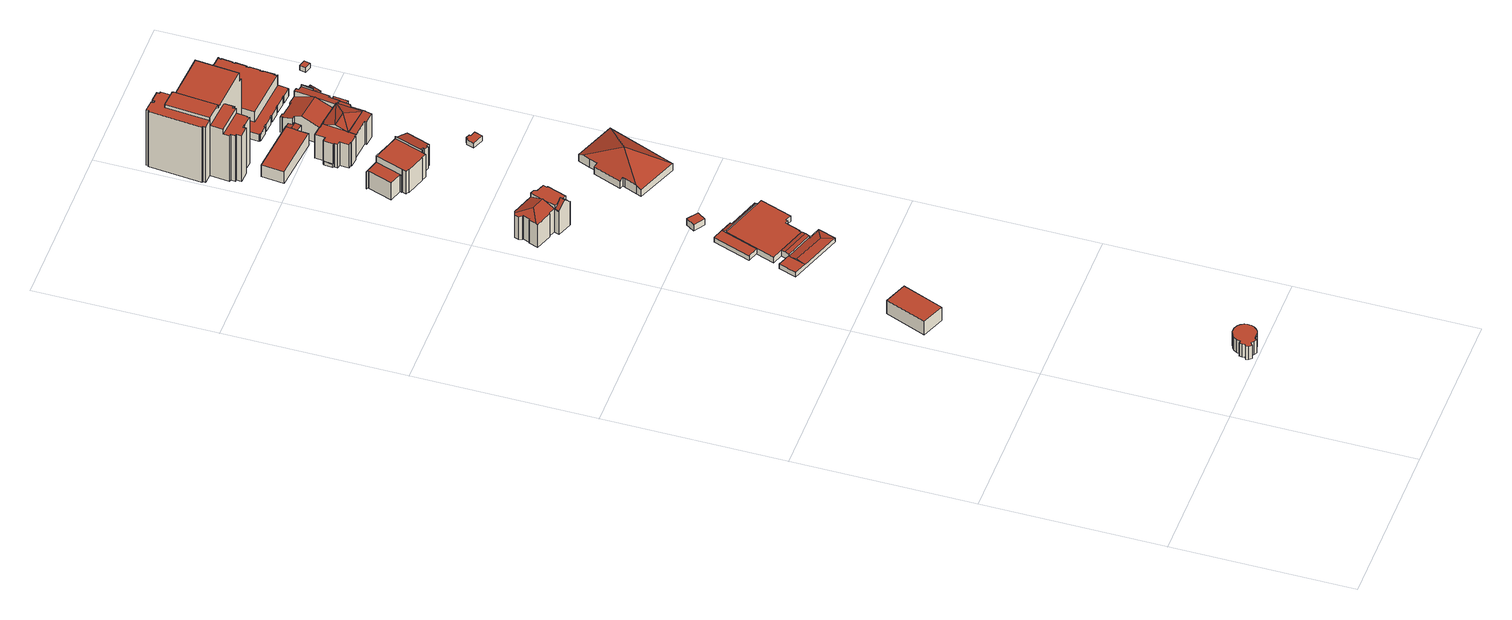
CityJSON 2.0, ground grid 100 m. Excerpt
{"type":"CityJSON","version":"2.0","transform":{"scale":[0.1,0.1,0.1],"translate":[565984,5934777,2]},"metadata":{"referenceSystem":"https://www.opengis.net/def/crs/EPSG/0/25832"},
"CityObjects":{
"building1":{"type":"Building","attributes":{"Gemeindeschluessel":"02000000","Geometrietyp2DReferenz":"3000","function":"31001_3074","roofType":"1000","measuredHeight":9},"geometry":[{"type":"MultiSurface","lod":"2","boundaries":[[[0,1,2,3,4,5,6,7,8,9,10,11,12,13,14,15,16,17,18,19,20,21,22,23,24,25]],[[26,27,28,29,30,31,32,33,34,35,36,37,38,39,40,41,42,43,44,45,46,47,48,49,50,51]],[[51,50,1,0]],[[50,49,2,1]],[[49,48,3,2]],[[48,47,4,3]],[[47,46,5,4]],[[46,45,6,5]],[[45,44,7,6]],[[44,43,8,7]],[[43,42,9,8]],[[42,41,10,9]],[[41,40,11,10]],[[40,39,12,11]],[[39,38,13,12]],[[38,37,14,13]],[[37,36,15,14]],[[36,35,16,15]],[[35,34,17,16]],[[34,33,18,17]],[[33,32,19,18]],[[32,31,20,19]],[[31,30,21,20]],[[30,29,22,21]],[[29,28,23,22]],[[28,27,24,23]],[[27,26,25,24]],[[26,51,0,25]]],"semantics":{"surfaces":[{"type":"GroundSurface"},{"type":"RoofSurface"},{"type":"WallSurface"}],"values":[0,1,2,2,2,2,2,2,2,2,2,2,2,2,2,2,2,2,2,2,2,2,2,2,2,2,2,2]}}]},
"building2":{"type":"Building","attributes":{"Gemeindeschluessel":"02000000","Geometrietyp2DReferenz":"3000","function":"31001_2080","roofType":"1000","measuredHeight":9,"storeysAboveGround":1},"geometry":[{"type":"MultiSurface","lod":"2","boundaries":[[[52,53,54,55]],[[56,57,58,59]],[[59,58,53,52]],[[58,57,54,53]],[[57,56,55,54]],[[56,59,52,55]]],"semantics":{"surfaces":[{"type":"GroundSurface"},{"type":"RoofSurface"},{"type":"WallSurface"}],"values":[0,1,2,2,2,2]}}]},
"building3":{"type":"Building","attributes":{"Gemeindeschluessel":"02000000","Geometrietyp2DReferenz":"3000","function":"31001_3210","roofType":"1000","measuredHeight":3.18,"storeysAboveGround":1},"geometry":[{"type":"MultiSurface","lod":"2","boundaries":[[[60,61,62,63]],[[64,65,66,67]],[[64,63,62,65]],[[65,62,61,66]],[[66,61,60,67]],[[67,60,63,64]]],"semantics":{"surfaces":[{"type":"RoofSurface"},{"type":"GroundSurface"},{"type":"WallSurface"}],"values":[0,1,2,2,2,2]}}]},
"building4":{"type":"Building","attributes":{"Gemeindeschluessel":"02000000","Geometrietyp2DReferenz":"3000","function":"31001_3060","roofType":"1000","measuredHeight":4.42,"storeysAboveGround":1},"geometry":[{"type":"MultiSurface","lod":"2","boundaries":[[[68,69,70,71,72,73]],[[74,75,76,77,78]],[[76,79,80,81,77]],[[82,83,84,85]],[[75,79,76]],[[86,71,70,87]],[[88,69,68]],[[73,72,89]],[[90,74,78,91]],[[92,81,80,93]],[[94,95,96,97]],[[97,96,98,99]],[[99,98,100,101]],[[102,103,104,105]],[[105,104,106,107]],[[108,83,82,109]],[[110,111,112,113]],[[114,115,116,117,118,119]],[[120,91,78,77,81,92,121]],[[101,100,93,80,79,75,74,90,122,123]],[[92,93,100,98,96,95,124,112,111,125,126,114,119]],[[127,94,97,99,101,123,108,109,86,87,120,121,118,117,102,105,107,128,110,113]],[[89,72,71,86,109,82]],[[84,83,108,123,122]],[[115,114,126,129]],[[103,102,117,116]],[[127,113,112,124]],[[110,128,125,111]],[[128,107,106,129,126,125]],[[94,127,124,95]],[[68,73,130]],[[118,121,92,119]],[[120,87,70,69,88,91]],[[103,116,115,129,106,104]],[[85,84,122,90,91,88,68,130]],[[85,130,73,89,82]]],"semantics":{"surfaces":[{"type":"RoofSurface"},{"type":"WallSurface"},{"type":"GroundSurface"}],"values":[0,0,0,0,0,1,1,1,1,1,1,1,1,1,1,1,1,1,1,1,0,2,1,1,1,1,1,1,1,1,1,1,1,0,0,0]}}]},
"building5":{"type":"Building","attributes":{"Gemeindeschluessel":"02000000","Geometrietyp2DReferenz":"3000","function":"31001_2010","roofType":"3200","measuredHeight":20.49,"storeysAboveGround":4},"geometry":[{"type":"MultiSurface","lod":"2","boundaries":[[[131,132,133,134,135,136,137,138,139,140]],[[138,141,142,143,144,145,146,147,139]],[[138,137,148,149,150,141]],[[151,152,153,154,155]],[[156,157,158,159,160,161,162,163,148,136,164,153]],[[165,166,167,156,152,151]],[[168,135,134,169]],[[170,133,132,171]],[[171,132,131,172]],[[172,131,140,173]],[[174,147,146,175]],[[175,146,145,176]],[[176,145,144,177]],[[177,144,143,178]],[[178,143,142,179]],[[148,163,149]],[[180,162,161,181]],[[181,161,160,182]],[[182,160,159,183]],[[183,159,158,184]],[[167,157,156]],[[153,164,154]],[[185,166,165,186]],[[185,186,187,170,171,172,173,174,175,176,177,178,179,188,180,181,182,183,184]],[[187,186,165,151,155,168,169]],[[185,184,158,157,167,166]],[[156,153,152]],[[155,154,164,136,135,168]],[[180,188,150,149,163,162]],[[188,179,142,141,150]],[[170,187,169,134,133]],[[136,148,137]],[[174,173,140,139,147]]],"semantics":{"surfaces":[{"type":"RoofSurface"},{"type":"WallSurface"},{"type":"GroundSurface"}],"values":[0,0,0,0,0,0,0,1,1,1,1,1,1,1,1,1,1,1,1,1,1,1,1,2,1,1,1,1,1,1,1,1,1]}}]},
"building6":{"type":"Building","attributes":{"Gemeindeschluessel":"02000000","Geometrietyp2DReferenz":"3000","function":"31001_3210","roofType":"1000","measuredHeight":4.15,"storeysAboveGround":1},"geometry":[{"type":"MultiSurface","lod":"2","boundaries":[[[189,190,191,192]],[[193,194,195,196]],[[193,192,191,194]],[[194,191,190,195]],[[195,190,189,196]],[[196,189,192,193]]],"semantics":{"surfaces":[{"type":"RoofSurface"},{"type":"GroundSurface"},{"type":"WallSurface"}],"values":[0,1,2,2,2,2]}}]},
"building7":{"type":"Building","attributes":{"Gemeindeschluessel":"02000000","Geometrietyp2DReferenz":"3000","function":"31001_2010","roofType":"1000","measuredHeight":16.87,"storeysAboveGround":4},"geometry":[{"type":"MultiSurface","lod":"2","boundaries":[[[197,198,199,200,201,202,203,204,205,206,207,208,209,210,211]],[[212,213,214,215]],[[215,214,216,217]],[[218,219,220,221]],[[221,220,213,212]],[[222,223,224,225]],[[226,227,228,229]],[[229,228,230,231]],[[231,230,232,233]],[[233,232,234,235]],[[235,234,223,222]],[[236,237,238,239]],[[240,211,210,241]],[[242,209,208,243]],[[243,208,207,244]],[[244,207,206,245]],[[245,206,205,246]],[[246,205,204,247]],[[247,204,203,248]],[[248,203,202,249]],[[249,202,201,250]],[[250,201,200,251]],[[251,200,199,252]],[[252,199,198,253]],[[253,198,197,254]],[[255,256,257,258]],[[259,226,229,231,233,235,222,225,260,218,221,212,215,217,255,258,261,242,243,244,245,246,247,248,249,250,251,252,253,254]],[[239,238,262,261,258,257]],[[259,254,197,211,240]],[[242,261,262,241,210,209]],[[227,226,259,240]],[[237,260,225,224]],[[218,260,237,236,219]],[[256,255,217,216]],[[224,223,234,232,230,228,227,240,241,262,238,237]],[[256,216,214,213,220,219,236,239,257]]],"semantics":{"surfaces":[{"type":"RoofSurface"},{"type":"WallSurface"},{"type":"GroundSurface"}],"values":[0,1,1,1,1,1,1,1,1,1,1,1,1,1,1,1,1,1,1,1,1,1,1,1,1,1,2,1,1,1,1,1,1,1,0,0]}}]},
"building8":{"type":"Building","attributes":{"Gemeindeschluessel":"02000000","Geometrietyp2DReferenz":"3000","function":"31001_3016","roofType":"1000","measuredHeight":8.43,"storeysAboveGround":2},"geometry":[{"type":"MultiSurface","lod":"2","boundaries":[[[263,264,265,266,267]],[[264,268,269,270,271,272,265]],[[273,274,275,276]],[[271,277,272]],[[266,278,267]],[[279,270,269,280]],[[280,269,268,281]],[[282,283,273,276,284,279,280,281]],[[282,281,268,264,263]],[[266,265,272]],[[283,282,263,267,278]],[[279,284,285,277,271,270]],[[274,273,283,278]],[[285,284,276,275]],[[285,275,274,278,266,272,277]]],"semantics":{"surfaces":[{"type":"RoofSurface"},{"type":"WallSurface"},{"type":"GroundSurface"}],"values":[0,0,1,1,1,1,1,2,1,1,1,1,1,1,0]}}]},
"building9":{"type":"Building","attributes":{"Gemeindeschluessel":"02000000","Geometrietyp2DReferenz":"3000","function":"31001_3060","roofType":"3500","measuredHeight":13.69,"storeysAboveGround":2},"geometry":[{"type":"MultiSurface","lod":"2","boundaries":[[[286,287,288,289,290,291]],[[289,288,292,293,294,295,296,297,298]],[[299,292,288,300]],[[287,300,288]],[[301,291,290,302]],[[303,286,291,301]],[[304,298,297,305]],[[305,297,296,306]],[[306,296,295,307]],[[307,295,294,308]],[[308,294,293,309]],[[303,301,302,304,305,306,307,308,309,310,311]],[[304,302,290,289,298]],[[311,310,299,300]],[[310,309,293,292,299]],[[303,311,300,287,286]]],"semantics":{"surfaces":[{"type":"RoofSurface"},{"type":"WallSurface"},{"type":"GroundSurface"}],"values":[0,0,0,0,1,1,1,1,1,1,1,2,1,1,1,1]}}]},
"building10":{"type":"Building","attributes":{"Gemeindeschluessel":"02000000","Geometrietyp2DReferenz":"3000","function":"31001_3070","roofType":"1000","measuredHeight":3.27,"storeysAboveGround":1},"geometry":[{"type":"MultiSurface","lod":"2","boundaries":[[[312,313,314,315,316,317,318,319]],[[320,321,322,323,324,325,326,327]],[[320,319,318,321]],[[321,318,317,322]],[[322,317,316,323]],[[323,316,315,324]],[[324,315,314,325]],[[325,314,313,326]],[[326,313,312,327]],[[327,312,319,320]]],"semantics":{"surfaces":[{"type":"RoofSurface"},{"type":"GroundSurface"},{"type":"WallSurface"}],"values":[0,1,2,2,2,2,2,2,2,2]}}]},
"building11":{"type":"Building","attributes":{"Gemeindeschluessel":"02000000","Geometrietyp2DReferenz":"3000","function":"31001_3016","roofType":"3100","measuredHeight":18,"storeysAboveGround":3},"geometry":[{"type":"MultiSurface","lod":"2","boundaries":[[[328,329,330,331]],[[332,333,334,335,336,337,338,339,340]],[[341,342,343]],[[342,344,345]],[[346,347,348,349,350]],[[349,348,351,352,353,354,355,356,357,358,359,360,361]],[[341,344,342]],[[362,363,364,365,366,367,368,369,370,371]],[[347,372,373,374,375,376,377,378,379,380,381,351]],[[382,383,384,385]],[[386,331,330,387]],[[328,388,389,329]],[[390,391,392,393]],[[393,392,394,395]],[[395,394,396,397]],[[397,396,398,399]],[[400,401,402]],[[403,404,343]],[[405,406,407,408]],[[408,407,409,410]],[[410,409,411,412]],[[339,413,340]],[[414,415,416,417]],[[417,416,418,419]],[[419,418,420,421]],[[421,420,422,423]],[[339,338,404]],[[343,404,338,337,341]],[[424,335,334,425]],[[425,334,333,426]],[[426,333,332,427]],[[370,346,350,428,344]],[[429,359,358,430]],[[430,358,357,431]],[[431,357,356,432]],[[432,356,355,433]],[[433,355,354,434]],[[434,354,353,435]],[[436,361,360,437]],[[438,368,367,439]],[[439,367,366,440]],[[440,366,365,441]],[[441,365,364,442]],[[442,364,363,443]],[[383,362,371,384]],[[346,370,372,347]],[[351,381,352]],[[444,380,379,445]],[[446,376,375,447]],[[447,375,374,448]],[[369,373,372,370]],[[377,449,450,378]],[[451,452,453,454]],[[455,456,428,350,349,361,436]],[[446,447,448,438,439,440,441,442,443,457,424,425,426,427,414,417,419,421,423,405,408,410,412,386,387,390,393,395,397,399,455,436,437,429,430,431,432,433,434,435,444,445,451,454]],[[452,451,445,379,378,450]],[[449,377,376,446,454,453]],[[457,443,363,362,383,382]],[[438,448,374,373,369,368]],[[444,435,353,352,381,380]],[[429,437,360,359]],[[347,351,348]],[[403,345,402]],[[424,457,382,385,336,335]],[[370,344,341,337,336,385,384,371]],[[414,427,332,340,413,415]],[[406,405,423,422]],[[455,399,398,401,400,456]],[[386,412,411,388,328,331]],[[390,387,330,329,389,391]],[[449,453,452,450]],[[344,428,456,400,402,345]],[[342,345,403,343]],[[406,422,420,418,416,415,413,339,404,403,402,401,398,396,394,392,391,389,388,411,409,407]]],"semantics":{"surfaces":[{"type":"RoofSurface"},{"type":"WallSurface"},{"type":"GroundSurface"}],"values":[0,0,0,0,0,0,0,0,0,0,1,1,1,1,1,1,1,1,1,1,1,1,1,1,1,1,1,1,1,1,1,1,1,1,1,1,1,1,1,1,1,1,1,1,1,1,1,1,1,1,1,1,1,1,2,1,1,1,1,1,1,1,1,1,1,1,1,1,1,1,0,0,0,0]}}]},
"building12":{"type":"Building","attributes":{"Gemeindeschluessel":"02000000","Geometrietyp2DReferenz":"3000","function":"31001_2010","roofType":"1000","measuredHeight":40.19,"storeysAboveGround":11},"geometry":[{"type":"MultiSurface","lod":"2","boundaries":[[[458,459,460,461,462,463,464,465]],[[466,467,468,469]],[[470,471,472,473]],[[473,472,474,475]],[[476,477,478,479]],[[479,478,480,481]],[[482,483,484,485]],[[485,484,486,487]],[[487,486,488,489]],[[490,465,464,491]],[[491,464,463,492]],[[493,461,460,494]],[[495,496,497,498]],[[498,497,499,500]],[[500,499,501,502]],[[502,501,503,504]],[[505,506,507,508]],[[508,507,509,510]],[[510,509,511,512]],[[512,511,513,514]],[[514,513,515,516]],[[516,515,517,518]],[[519,520,521,522]],[[523,524,525,526]],[[527,528,529,530]],[[530,529,531,532]],[[533,534,535,536]],[[537,538,539,540]],[[540,539,541,542]],[[542,541,543,544]],[[544,543,545,546]],[[546,545,547,548]],[[549,550,551,552]],[[552,551,553,554]],[[555,556,557,558]],[[558,557,559,560]],[[468,561,562,469]],[[563,564,565,566]],[[567,467,466,568]],[[569,570,571,572]],[[572,571,573,574]],[[574,573,575,576]],[[576,575,577,578]],[[578,577,579,580]],[[580,579,581,582]],[[582,581,583,584]],[[584,583,585,586]],[[586,585,587,588]],[[588,587,589,590]],[[590,589,591,592]],[[592,591,593,594]],[[594,593,595,596]],[[596,595,597,598]],[[598,597,599,600]],[[600,599,601,602]],[[603,604,568,605]],[[606,607,608,609]],[[609,608,610,611]],[[611,610,612,613]],[[614,612,604,603]],[[615,616,617,618]],[[619,620,621,622]],[[622,621,623,624]],[[624,623,625,626]],[[626,625,627,628]],[[628,627,629,630]],[[630,629,631,632]],[[632,631,633,634]],[[634,633,635,636]],[[636,635,637,638]],[[638,637,639,640]],[[640,639,641,642]],[[642,641,643,644]],[[644,643,645,646]],[[646,645,647,648]],[[648,647,649,650]],[[651,652,653,654]],[[655,656,657,658]],[[659,660,661,662]],[[662,661,663,664]],[[664,663,665,666]],[[667,668,669,670]],[[670,669,671,672]],[[672,671,673,674]],[[674,673,675,676]],[[676,675,677,678]],[[678,677,679,680]],[[680,679,681,682]],[[682,681,683,684]],[[684,683,685,686]],[[686,685,687,688]],[[688,687,689,690]],[[690,689,691,692]],[[692,691,693,694]],[[694,693,695,696]],[[696,695,697,698]],[[698,697,699,700]],[[503,501,499,497,496,701,521,520,702,703,488,486,484,483]],[[561,468,467,567,616,615,536,535]],[[524,523,605,568,466,469,562,494,460,459,704]],[[657,656,705,706,707,665,663,661,660,699,697,695,693,691,689,687,685,683,681,679,677,675,673,671,669,668,708,709]],[[659,662,664,666,619,622,624,626,628,630,632,634,636,638,640,642,644,646,648,650,606,609,611,613,569,572,574,576,578,580,582,584,586,588,590,592,594,596,598,600,602,563,566,549,552,554,555,558,560,537,540,542,544,546,548,527,530,532,519,522,710,495,498,500,502,504,482,485,487,489,711,470,473,475,476,479,481,505,508,510,512,514,516,518,712,533,536,615,618,713,714,655,658,715,716,667,670,672,674,676,678,680,682,684,686,688,690,692,694,696,698,700]],[[559,557,556,553,551,550,565,564,601,599,597,595,593,591,589,587,585,583,581,579,577,575,573,571,570,614,603,605,523,526,547,545,543,541,539,538]],[[480,478,477,474,472,471,490,491,492,517,515,513,511,509,507,506]],[[494,562,561,535,534,493]],[[711,489,488,703,717,704,459,458]],[[667,716,708,668]],[[659,700,699,660]],[[715,658,657,709]],[[655,714,705,656]],[[714,713,653,652,706,705]],[[716,715,709,708]],[[619,666,665,707,718,620]],[[707,706,652,651,718]],[[713,618,617,654,653]],[[607,606,650,649]],[[569,613,612,614,570]],[[601,564,563,602]],[[565,550,549,566]],[[553,556,555,554]],[[559,538,537,560]],[[527,548,547,526,525,528]],[[710,522,521,701]],[[519,532,531,719,702,520]],[[495,710,701,496]],[[533,712,462,461,493,534]],[[712,518,517,492,463,462]],[[717,703,702,719]],[[482,504,503,483]],[[480,506,505,481]],[[470,711,458,465,490,471]],[[474,477,476,475]],[[607,649,647,645,643,641,639,637,635,633,631,629,627,625,623,621,620,718,651,654,617,616,567,568,604,612,610,608]],[[717,719,531,529,528,525,524,704]]],"semantics":{"surfaces":[{"type":"RoofSurface"},{"type":"WallSurface"},{"type":"GroundSurface"}],"values":[0,0,1,1,1,1,1,1,1,1,1,1,1,1,1,1,1,1,1,1,1,1,1,1,1,1,1,1,1,1,1,1,1,1,1,1,1,1,1,1,1,1,1,1,1,1,1,1,1,1,1,1,1,1,1,1,1,1,1,1,1,1,1,1,1,1,1,1,1,1,1,1,1,1,1,1,1,1,1,1,1,1,1,1,1,1,1,1,1,1,1,1,1,1,1,1,1,0,1,1,0,2,0,0,0,1,1,1,1,1,1,1,1,1,1,1,1,1,1,1,1,1,1,1,1,1,1,1,1,1,1,1,0,0]}}]},
"building13":{"type":"Building","attributes":{"Gemeindeschluessel":"02000000","Geometrietyp2DReferenz":"3000","function":"51009_1610","roofType":"1000","measuredHeight":7.06},"geometry":[{"type":"MultiSurface","lod":"2","boundaries":[[[720,721,722,723,724,725]],[[726,727,728,729,730,731]],[[726,725,724,727]],[[727,724,723,728]],[[728,723,722,729]],[[729,722,721,730]],[[730,721,720,731]],[[731,720,725,726]]],"semantics":{"surfaces":[{"type":"RoofSurface"},{"type":"GroundSurface"},{"type":"WallSurface"}],"values":[0,1,2,2,2,2,2,2]}}]},
"building14":{"type":"Building","attributes":{"Gemeindeschluessel":"02000000","Geometrietyp2DReferenz":"3000","function":"31001_3070","roofType":"3200","measuredHeight":4.3},"geometry":[{"type":"MultiSurface","lod":"2","boundaries":[[[732,733,734,735]],[[736,737,738]],[[732,737,736,733]],[[739,732,735,740]],[[741,737,732,739]],[[742,741,739,740]],[[743,742,740,735,734]],[[738,737,741,742,743]],[[738,743,734,733,736]]],"semantics":{"surfaces":[{"type":"RoofSurface"},{"type":"WallSurface"},{"type":"GroundSurface"}],"values":[0,0,0,1,1,2,1,1,0]}}]},
"building15":{"type":"Building","attributes":{"Gemeindeschluessel":"02000000","Geometrietyp2DReferenz":"3000","function":"31001_3070","roofType":"1000","measuredHeight":3.04,"storeysAboveGround":1},"geometry":[{"type":"MultiSurface","lod":"2","boundaries":[[[744,745,746,747]],[[748,749,750,751]],[[751,750,745,744]],[[750,749,746,745]],[[749,748,747,746]],[[748,751,744,747]]],"semantics":{"surfaces":[{"type":"GroundSurface"},{"type":"RoofSurface"},{"type":"WallSurface"}],"values":[0,1,2,2,2,2]}}]}
},
"vertices":[
[388,11,59],[378,24,59],[371,39,59],[391,47,59],[386,62,59],[386,77,59],[403,78,59],[408,99,59],[420,117,59],[437,130,59],[457,137,59],[479,137,59],[499,129,59],[515,115,59],[526,97,59],[530,79,59],[528,61,59],[521,44,59],[510,30,59],[496,19,59],[479,13,59],[461,12,59],[443,16,59],[435,1,59],[419,10,59],[406,23,59],[406,23,149],[419,10,149],[435,1,149],[443,16,149],[461,12,149],[479,13,149],[496,19,149],[510,30,149],[521,44,149],[528,61,149],[530,79,149],[526,97,149],[515,115,149],[499,129,149],[479,137,149],[457,137,149],[437,130,149],[420,117,149],[408,99,149],[403,78,149],[386,77,149],[386,62,149],[391,47,149],[371,39,149],[378,24,149],[388,11,149],
[220,1593,9],[93,1642,9],[181,1869,9],[308,1820,9],[308,1820,99],[181,1869,99],[93,1642,99],[220,1593,99],
[387,2623,47],[461,2831,47],[402,2852,47],[328,2644,47],[328,2644,15],[402,2852,15],[461,2831,15],[387,2623,15],
[386,2440,45],[392,2456,45],[320,2481,45],[286,2383,45],[358,2358,45],[363,2374,45],[553,2399,53],[561,2421,56],[560,2422,56],[401,2478,56],[394,2455,53],[561,2422,56],[569,2444,53],[409,2500,53],[590,2276,42],[623,2372,42],[622,2372,43],[558,2342,51],[286,2383,14],[320,2481,14],[392,2456,42],[358,2358,42],[553,2399,42],[394,2455,42],[409,2500,52],[569,2444,52],[625,2536,14],[625,2536,52],[608,2542,52],[608,2542,14],[578,2458,52],[578,2458,14],[574,2459,52],[574,2459,14],[525,2808,14],[525,2808,48],[521,2796,53],[521,2796,14],[695,2734,53],[695,2734,14],[623,2372,14],[590,2276,14],[726,2709,14],[726,2709,52],[665,2535,52],[665,2535,14],[452,2806,52],[452,2806,58],[461,2831,48],[461,2831,14],[351,2521,14],[351,2521,52],[394,2455,14],[409,2500,14],[552,2397,43],[552,2397,14],[629,2548,52],[691,2721,52],[691,2722,52],[629,2548,14],[691,2721,14],[691,2722,58],[375,2407,51],
[164,3642,188],[166,3645,189],[206,3631,189],[204,3627,187],[205,3626,187],[228,3693,214],[230,3699,217],[157,3724,217],[74,3684,192],[71,3675,188],[116,3810,191],[105,3806,187],[97,3783,188],[104,3765,192],[109,3763,194],[95,3724,194],[89,3726,192],[232,3705,214],[255,3771,188],[127,3815,187],[238,3586,236],[247,3612,236],[226,3619,214],[205,3626,192],[196,3601,192],[267,3605,214],[288,3598,214],[325,3704,214],[320,3705,214],[328,3729,214],[281,3745,214],[278,3762,214],[255,3771,214],[205,3626,214],[279,3572,192],[280,3576,192],[288,3598,192],[196,3601,187],[195,3602,187],[206,3631,31],[166,3645,31],[164,3642,31],[71,3675,31],[89,3726,31],[95,3724,31],[109,3763,31],[104,3765,31],[97,3783,31],[105,3806,31],[278,3762,31],[281,3745,31],[328,3729,31],[320,3705,31],[325,3704,31],[280,3576,31],[279,3572,31],[195,3602,31],[127,3815,31],
[509,2936,51],[542,2982,51],[484,3023,51],[451,2977,51],[451,2977,9],[484,3023,9],[542,2982,9],[509,2936,9],
[393,4389,204],[396,4399,204],[416,4392,197],[412,4382,197],[441,4372,188],[444,4382,188],[465,4375,180],[472,4394,180],[486,4433,180],[511,4507,180],[477,4524,193],[444,4538,204],[447,4545,204],[443,4547,206],[389,4391,206],[168,4478,37],[168,4478,152],[213,4610,152],[213,4610,37],[215,4616,152],[215,4616,37],[234,4445,37],[234,4445,152],[238,4455,152],[238,4455,37],[230,4419,37],[230,4419,193],[230,4421,193],[230,4421,37],[380,4367,37],[380,4367,193],[350,4377,193],[350,4377,37],[349,4375,193],[349,4375,37],[247,4410,193],[247,4410,37],[248,4413,193],[248,4413,37],[238,4443,152],[238,4443,193],[290,4597,193],[290,4597,152],[389,4391,193],[443,4547,193],[447,4545,37],[444,4538,37],[477,4524,37],[511,4507,37],[486,4433,37],[472,4394,37],[465,4375,37],[444,4382,37],[441,4372,37],[412,4382,37],[416,4392,37],[396,4399,37],[393,4389,37],[206,4619,37],[206,4619,152],[207,4624,152],[207,4624,37],[389,4391,37],[238,4443,37],[401,4560,37],[401,4560,193],
[467,5052,112],[471,5084,116],[430,5089,116],[428,5070,114],[426,5056,112],[472,5091,115],[457,5093,115],[461,5119,112],[433,5121,112],[432,5107,114],[420,4996,32],[420,4996,114],[117,5027,114],[117,5027,32],[433,5121,114],[426,5056,114],[461,5119,32],[457,5093,32],[472,5091,32],[467,5052,32],[426,5056,32],[130,5152,32],[130,5152,114],
[838,3214,56],[838,3215,57],[787,3452,147],[618,3333,70],[618,3332,69],[607,3304,56],[743,3654,70],[728,3615,70],[711,3571,70],[692,3579,56],[631,3423,56],[650,3416,70],[646,3405,70],[754,3683,56],[986,3592,56],[607,3304,10],[618,3332,10],[838,3214,10],[646,3405,10],[650,3416,10],[631,3423,10],[692,3579,10],[711,3571,10],[728,3615,10],[754,3683,10],[986,3592,10],
[731,4183,57],[747,4228,57],[715,4239,57],[718,4248,57],[696,4256,57],[692,4246,57],[682,4250,57],[667,4206,57],[667,4206,24],[682,4250,24],[692,4246,24],[696,4256,24],[718,4248,24],[715,4239,24],[747,4228,24],[731,4183,24],
[311,4831,50],[318,4885,50],[314,4881,50],[309,4833,50],[523,4734,184],[522,4723,183],[584,4717,183],[590,4765,189],[591,4765,189],[591,4766,189],[419,4784,189],[418,4776,188],[414,4745,184],[591,4766,182],[525,4848,207],[419,4784,182],[608,4912,182],[428,4859,207],[608,4912,132],[622,5020,170],[623,5029,173],[467,5049,173],[452,4933,132],[624,5037,170],[637,5144,133],[586,5151,132],[585,5143,135],[495,5154,135],[496,5162,133],[473,5165,133],[471,5149,138],[465,5150,138],[457,5093,158],[472,5091,158],[618,4764,160],[628,4845,160],[631,4845,160],[631,4846,160],[634,4846,161],[635,4849,161],[639,4849,161],[646,4908,161],[608,4912,157],[591,4766,157],[608,4912,170],[646,4908,165],[653,4967,165],[664,4966,164],[676,5060,164],[676,5060,163],[684,5122,163],[657,5126,167],[659,5141,167],[637,5144,170],[618,4762,50],[618,4764,50],[591,4766,50],[591,4765,50],[309,4833,27],[314,4881,27],[311,4831,188],[318,4885,188],[320,4887,27],[320,4887,188],[344,4885,188],[344,4885,27],[349,4941,188],[349,4941,27],[410,4935,188],[410,4935,27],[409,4932,188],[409,4932,27],[437,4930,184],[437,4930,188],[435,4918,188],[421,4801,188],[419,4784,188],[336,4806,27],[336,4806,188],[315,4808,188],[315,4808,27],[317,4827,188],[317,4827,27],[315,4828,188],[315,4828,27],[414,4745,188],[399,4746,27],[399,4746,188],[399,4741,188],[399,4741,27],[350,4746,188],[350,4746,27],[351,4751,188],[351,4751,27],[331,4753,188],[331,4753,27],[590,4765,27],[584,4717,27],[522,4723,27],[523,4734,27],[452,4933,182],[465,5150,27],[471,5149,27],[473,5165,27],[496,5162,27],[495,5154,27],[585,5143,27],[586,5151,27],[472,5091,27],[457,5093,27],[639,4849,27],[635,4849,27],[634,4846,27],[631,4846,27],[631,4845,27],[628,4845,27],[659,5141,27],[657,5126,27],[676,5060,27],[664,4966,27],[653,4967,27],[676,5060,174],[684,5122,174],[691,5121,27],[691,5121,174],[682,5059,174],[682,5059,27],[452,4928,27],[452,4928,184],[618,4762,27],
[63,5401,429],[62,5398,429],[161,5390,429],[181,5631,429],[177,5631,429],[178,5637,429],[83,5645,429],[62,5401,429],[463,5366,342],[483,5604,342],[456,5606,342],[436,5368,342],[8,5405,27],[8,5405,407],[10,5422,407],[10,5422,27],[3,5422,407],[3,5422,27],[29,5714,27],[29,5714,407],[36,5714,407],[36,5714,27],[37,5729,407],[37,5729,27],[72,5264,27],[72,5264,342],[61,5265,342],[61,5265,27],[63,5291,342],[63,5291,27],[53,5292,342],[53,5292,27],[62,5401,407],[83,5645,407],[178,5637,407],[181,5631,409],[161,5390,409],[149,5244,27],[149,5244,342],[149,5247,342],[149,5247,27],[134,5248,342],[134,5248,27],[133,5231,342],[133,5231,27],[70,5236,342],[70,5236,27],[100,5723,27],[100,5723,407],[99,5708,407],[99,5708,27],[112,5707,407],[112,5707,27],[114,5722,407],[114,5722,27],[174,5717,407],[174,5717,27],[173,5702,407],[173,5702,27],[183,5701,407],[183,5701,27],[215,5253,27],[215,5253,342],[211,5253,342],[211,5253,27],[237,5384,74],[237,5384,374],[232,5326,374],[232,5326,74],[231,5326,27],[231,5326,374],[231,5330,374],[231,5330,27],[222,5331,374],[222,5331,27],[186,5630,27],[186,5630,409],[186,5627,409],[186,5627,27],[368,5319,27],[368,5319,74],[368,5314,74],[368,5314,27],[306,5320,74],[306,5320,27],[306,5324,74],[306,5324,27],[292,5325,74],[292,5325,27],[291,5321,74],[291,5321,27],[380,5237,27],[380,5237,74],[381,5241,74],[381,5241,27],[376,5242,74],[376,5242,27],[381,5300,27],[381,5300,74],[385,5300,74],[385,5300,27],[386,5317,74],[386,5317,27],[456,5606,409],[436,5368,409],[439,5236,27],[439,5236,74],[438,5232,74],[438,5232,27],[483,5604,144],[463,5366,144],[742,5210,27],[742,5210,74],[738,5211,74],[738,5211,27],[738,5207,74],[738,5207,27],[682,5212,74],[682,5212,27],[682,5216,74],[682,5216,27],[666,5217,74],[666,5217,27],[665,5213,74],[665,5213,27],[604,5219,74],[604,5219,27],[605,5223,74],[605,5223,27],[589,5224,74],[589,5224,27],[588,5220,74],[588,5220,27],[529,5225,74],[529,5225,27],[529,5229,74],[529,5229,27],[514,5230,74],[514,5230,27],[513,5226,74],[513,5226,27],[455,5231,74],[455,5231,27],[455,5235,74],[455,5235,27],[457,5293,74],[457,5293,144],[463,5366,74],[748,5284,27],[748,5284,144],[744,5285,144],[744,5285,27],[743,5269,144],[743,5269,27],[747,5268,144],[747,5268,27],[747,5268,74],[485,5604,27],[485,5604,144],[486,5612,144],[486,5612,27],[775,5588,27],[775,5588,144],[771,5588,144],[771,5588,27],[770,5573,144],[770,5573,27],[773,5572,144],[773,5572,27],[768,5512,144],[768,5512,27],[764,5512,144],[764,5512,27],[763,5496,144],[763,5496,27],[767,5496,144],[767,5496,27],[761,5436,144],[761,5436,27],[757,5437,144],[757,5437,27],[756,5420,144],[756,5420,27],[760,5420,144],[760,5420,27],[755,5361,144],[755,5361,27],[751,5361,144],[751,5361,27],[749,5345,144],[749,5345,27],[753,5344,144],[753,5344,27],[484,5613,144],[484,5613,342],[484,5612,342],[484,5612,144],[493,5672,27],[493,5672,73],[495,5689,73],[495,5689,27],[781,5663,27],[781,5663,73],[777,5663,73],[777,5663,27],[776,5647,73],[776,5647,27],[780,5646,73],[780,5646,27],[499,5733,27],[499,5733,73],[499,5737,73],[499,5737,27],[556,5733,73],[556,5733,27],[555,5728,73],[555,5728,27],[572,5726,73],[572,5726,27],[572,5731,73],[572,5731,27],[632,5726,73],[632,5726,27],[631,5721,73],[631,5721,27],[648,5720,73],[648,5720,27],[648,5724,73],[648,5724,27],[707,5719,73],[707,5719,27],[707,5715,73],[707,5715,27],[723,5713,73],[723,5713,27],[724,5718,73],[724,5718,27],[782,5713,73],[782,5713,27],[781,5708,73],[781,5708,27],[785,5708,73],[785,5708,27],[210,5239,342],[220,5313,342],[56,5327,342],[62,5398,374],[489,5672,73],[484,5613,73],[775,5590,73],[467,5735,73],[464,5691,73],[210,5239,27],[63,5401,27],[177,5631,27],[484,5612,27],[489,5672,27],[464,5691,27],[467,5735,27],[56,5327,374],[775,5590,144],[220,5313,374],
[725,4887,98],[734,4966,98],[667,4974,98],[665,4965,98],[654,4966,98],[645,4897,98],[645,4897,28],[654,4966,28],[665,4965,28],[667,4974,28],[734,4966,28],[725,4887,28],
[793,5054,57],[771,5091,69],[732,5068,59],[731,5063,57],[771,5092,69],[816,5119,57],[748,5129,57],[793,5054,26],[731,5063,26],[816,5119,26],[741,5130,26],[741,5130,55],
[975,5203,25],[966,5168,25],[927,5178,25],[936,5213,25],[936,5213,56],[927,5178,56],[966,5168,56],[975,5203,56]
]}
